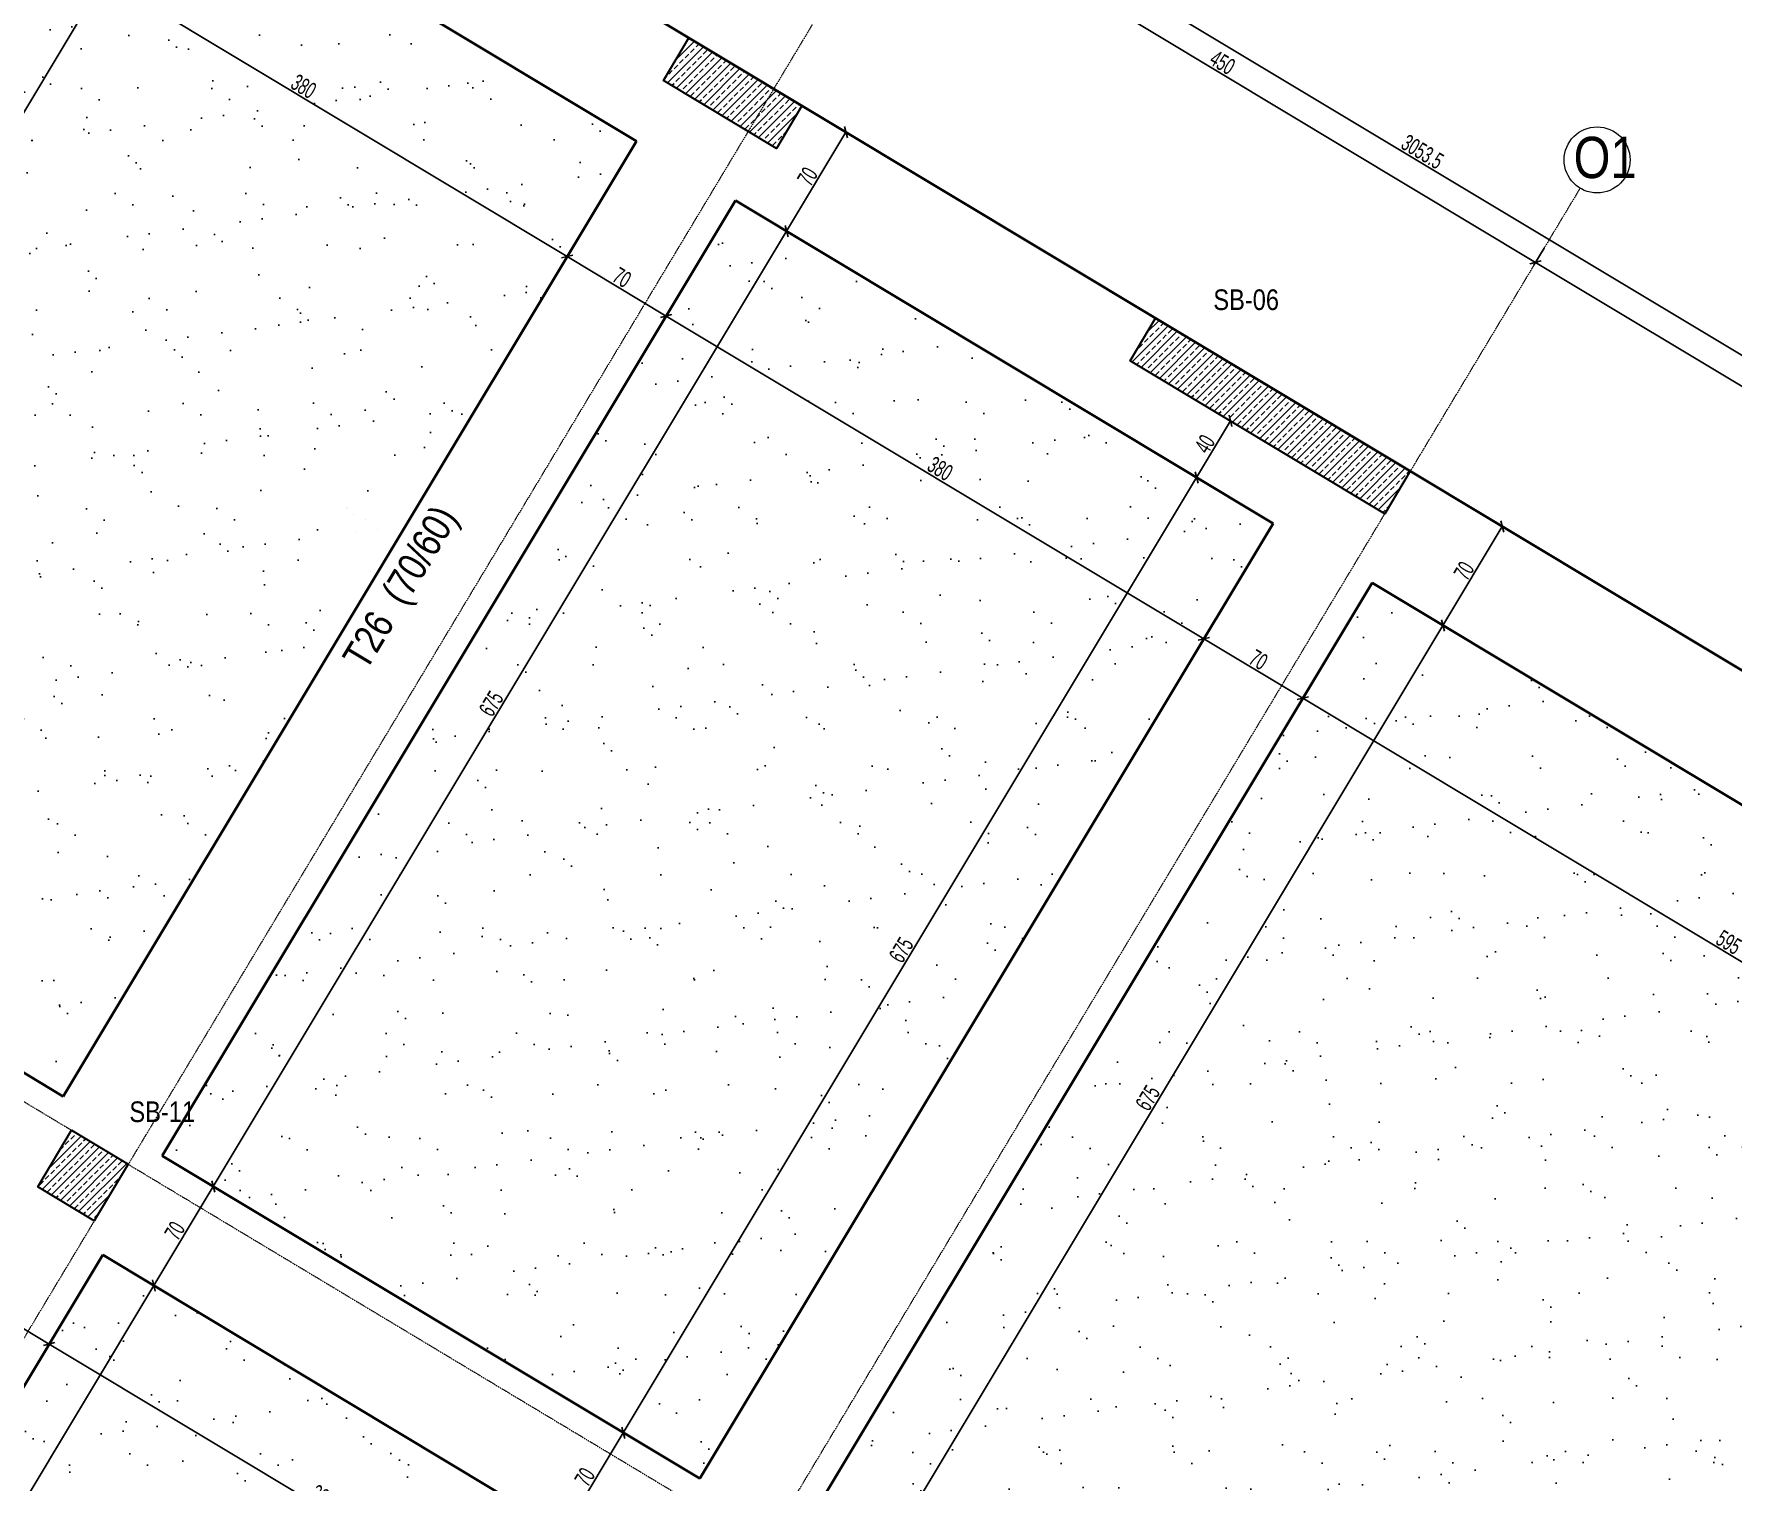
# Model space of a CAD drawing. Header units: millimetres. Extents: x -267 to 94375, y 6431 to 10838.
# Drawn here: x 5844 to 6873, y 8444 to 9321 of the extents above; entities that cross this region are included whole.
import ezdxf

# ---------------------------------------------------------------- set-up
doc = ezdxf.new("R2010")
doc.units = ezdxf.units.MM
doc.header["$LTSCALE"] = 0.0001
doc.linetypes.add('DASHED', pattern=[19.05, 12.7, -6.35])
for name, color, linetype, lineweight in [('AKS BALONU (BEYKENT)', 7, 'Continuous', 20), ('AKS CIZGISI (BEYKENT)', 252, 'DASHED', 20), ('AKS NO (BEYKENT)', 3, 'Continuous', 20), ('AKS OLCU (BEYKENT)', 200, 'Continuous', 20), ('KOLON (BEYKENT)', 3, 'Continuous', 30), ('KOLON ISMI (BEYKENT)', 91, 'Continuous', 20), ('OLCU (BEYKENT)', 14, 'Continuous', 20), ('TARAMA (BEYKENT)', 252, 'Continuous', 25), ('TEMEL (BEYKENT)', 2, 'Continuous', 35), ('TEMEL ISMI (BEYKENT)', 40, 'Continuous', 20)]:
    doc.layers.add(name, color=color, linetype=linetype, lineweight=lineweight)
doc.styles.add('DSMOLC-50', font='bahnschrift light condensed', dxfattribs={"width": 0.75, "height": 10})
doc.styles.add('YAZI (BEYKENT)', font='')
doc.styles.get('YAZI (BEYKENT)').set_extended_font_data('Bahnschrift Light Condensed')
doc.dimstyles.new('DSMOLC-50', dxfattribs={"dimtxt": 10, "dimasz": 5, "dimexe": 2, "dimexo": 2, "dimgap": 1, "dimtad": 1, "dimdec": 1, "dimrnd": 0.5, "dimzin": 12, "dimdsep": 46, "dimtxsty": 'DSMOLC-50', "dimblk": 'OBLIQUE', "dimblk1": 'OBLIQUE', "dimblk2": 'OBLIQUE', "dimcen": 0, "dimclrt": 7, "dimadec": 0, "dimazin": 0, "dimtfac": 1, "dimtdec": 4, "dimtix": 1, "dimtmove": 2, "dimatfit": 3, "dimfxl": 1, "dimtzin": 0, "dimarcsym": 0})
pattern_1 = [(45, (404.937, 6438.231), (-4.4194174, 4.4194174), []), (45, (409.3565, 6438.231), (-4.4194174, 4.4194174), [3.125, -1.5625])]
pattern_2 = [(37.5, (-1463.6, 5137.655), (-1.60003, 48.94132), [0, -38.608, 0, -43.18, 0, -41.275]), (7.5, (-1463.6, 5137.655), (44.95233, 71.6825), [0, -20.828, 0, -34.798, 0, -13.335]), (327.5, (-1494.84, 5137.655), (79.09924, 0.14372), [0, -12.7, 0, -45.72, 0, -59.69]), (317.5, (-1494.84, 5137.655), (76.35565, 22.29293), [0, -6.35, 0, -29.972, 0, -34.29])]

# ---------------------------------------------------------------- blocks, each defined once
blk = doc.blocks.new('_Oblique')
at = {"color": 0, "linetype": 'ByBlock', "lineweight": -2}
blk.add_line((-0.5, -0.5), (0.5, 0.5), dxfattribs=at)
blk = doc.blocks.new('*D49')
at = {"layer": 'AKS OLCU (BEYKENT)', "color": 0, "lineweight": -2, "transparency": 16777216}
for p, q in [((6373.4, 9422.7), (6367.2, 9412.4)), ((6368.3, 9414.2), (6754.1, 9182.5)), ((6759.2, 9191.1), (6753, 9180.8))]:
    blk.add_line(p, q, dxfattribs=at)
at = {"layer": 'DEFPOINTS', "color": 0, "lineweight": -3, "transparency": 16777216}
for p in [(6374.4, 9424.4), (6760.2, 9192.8), (6754.1, 9182.5)]:
    blk.add_point(p, dxfattribs=at)
at = {"layer": 'AKS OLCU (BEYKENT)', "color": 0, "lineweight": -2, "transparency": 16777216, "xscale": 5, "yscale": 5, "zscale": 5}
for p, rotation in [((6368.3, 9414.2), 149.0195588067909), ((6754.1, 9182.5), 329.0195588067908)]:
    blk.add_blockref('_Oblique', p, dxfattribs=dict(at, rotation=rotation))
at = {"layer": 'AKS OLCU (BEYKENT)', "color": 7, "transparency": 16777216, "insert": (6564.3, 9303.6), "char_height": 10, "attachment_point": 5, "rotation": 329.0196, "style": 'DSMOLC-50'}
blk.add_mtext('450', dxfattribs=at)
blk = doc.blocks.new('*D50')
at = {"layer": 'AKS OLCU (BEYKENT)', "color": 0, "lineweight": -2, "transparency": 16777216}
for p, q in [((6759.2, 9191.1), (6753, 9180.8)), ((6754.1, 9182.5), (7324.2, 8840.2)), ((7329.4, 8848.8), (7323.2, 8838.5))]:
    blk.add_line(p, q, dxfattribs=at)
at = {"layer": 'DEFPOINTS', "color": 0, "lineweight": -3, "transparency": 16777216}
for p in [(6760.2, 9192.8), (7330.4, 8850.5), (7324.2, 8840.2)]:
    blk.add_point(p, dxfattribs=at)
at = {"layer": 'AKS OLCU (BEYKENT)', "color": 0, "lineweight": -2, "transparency": 16777216, "xscale": 5, "yscale": 5, "zscale": 5}
for p, rotation in [((6754.1, 9182.5), 149.0195588067909), ((7324.2, 8840.2), 329.0195588067908)]:
    blk.add_blockref('_Oblique', p, dxfattribs=dict(at, rotation=rotation))
at = {"layer": 'AKS OLCU (BEYKENT)', "color": 7, "transparency": 16777216, "insert": (7042.3, 9016.6), "char_height": 10, "attachment_point": 5, "rotation": 329.0196, "style": 'DSMOLC-50'}
blk.add_mtext('665', dxfattribs=at)
blk = doc.blocks.new('*D52')
at = {"layer": 'AKS OLCU (BEYKENT)', "color": 0, "lineweight": -2, "transparency": 16777216}
for p, q in [((5372.4, 10028.4), (5374.4, 10031.8)), ((5373.4, 10030.1), (7991.3, 8458.3)), ((7990.3, 8456.6), (7992.4, 8460))]:
    blk.add_line(p, q, dxfattribs=at)
at = {"layer": 'DEFPOINTS', "color": 0, "lineweight": -3, "transparency": 16777216}
for p in [(5371.4, 10026.7), (7989.3, 8454.9), (7991.3, 8458.3)]:
    blk.add_point(p, dxfattribs=at)
at = {"layer": 'AKS OLCU (BEYKENT)', "color": 0, "lineweight": -2, "transparency": 16777216, "xscale": 5, "yscale": 5, "zscale": 5}
for p, rotation in [((5373.4, 10030.1), 149.0195588067909), ((7991.3, 8458.3), 329.0195588067908)]:
    blk.add_blockref('_Oblique', p, dxfattribs=dict(at, rotation=rotation))
at = {"layer": 'AKS OLCU (BEYKENT)', "color": 7, "transparency": 16777216, "insert": (6685.5, 9249.5), "char_height": 10, "attachment_point": 5, "rotation": 329.0196, "style": 'DSMOLC-50'}
blk.add_mtext('3053.5', dxfattribs=at)
blk = doc.blocks.new('*D191')
at = {"layer": 'DEFPOINTS', "color": 0, "lineweight": -3, "transparency": 16777216}
for p in [(5918.2, 9430.7), (5928.5, 9424.5), (5570.7, 8851.9)]:
    blk.add_point(p, dxfattribs=at)
at = {"layer": 'OLCU (BEYKENT)', "color": 0, "lineweight": -2, "transparency": 16777216}
for p, q in [((5919.9, 9429.6), (5930.2, 9423.5)), ((5581, 8845.7), (5928.5, 9424.5)), ((5572.4, 8850.8), (5582.7, 8844.7))]:
    blk.add_line(p, q, dxfattribs=at)
at = {"layer": 'OLCU (BEYKENT)', "color": 0, "lineweight": -2, "transparency": 16777216, "xscale": 5, "yscale": 5, "zscale": 5}
for p, rotation in [((5928.5, 9424.5), 59.01958326811113), ((5581, 8845.7), 239.0195832681111)]:
    blk.add_blockref('_Oblique', p, dxfattribs=dict(at, rotation=rotation))
at = {"layer": 'OLCU (BEYKENT)', "color": 7, "transparency": 16777216, "insert": (5749.6, 9138.2), "char_height": 10, "attachment_point": 5, "rotation": 59.0196, "style": 'DSMOLC-50'}
blk.add_mtext('675', dxfattribs=at)
blk = doc.blocks.new('*D199')
at = {"layer": 'DEFPOINTS', "color": 0, "lineweight": -3, "transparency": 16777216}
for p in [(5906.3, 8568.8), (5916.6, 8562.6), (5351.7, 7691.8)]:
    blk.add_point(p, dxfattribs=at)
at = {"layer": 'OLCU (BEYKENT)', "color": 0, "lineweight": -2, "transparency": 16777216}
for p, q in [((5908, 8567.7), (5918.3, 8561.5)), ((5382.6, 7673.2), (5916.6, 8562.6)), ((5353.4, 7690.7), (5384.3, 7672.2))]:
    blk.add_line(p, q, dxfattribs=at)
at = {"layer": 'OLCU (BEYKENT)', "color": 0, "lineweight": -2, "transparency": 16777216, "xscale": 5, "yscale": 5, "zscale": 5}
for p, rotation in [((5916.6, 8562.6), 59.01958326811113), ((5382.6, 7673.2), 239.0195832681111)]:
    blk.add_blockref('_Oblique', p, dxfattribs=dict(at, rotation=rotation))
at = {"layer": 'OLCU (BEYKENT)', "color": 7, "transparency": 16777216, "insert": (5644.3, 8121), "char_height": 10, "attachment_point": 5, "rotation": 59.0196, "style": 'DSMOLC-50'}
blk.add_mtext('1037.5', dxfattribs=at)
blk = doc.blocks.new('*D200')
at = {"layer": 'DEFPOINTS', "color": 0, "lineweight": -3, "transparency": 16777216}
for p in [(5942.3, 8628.8), (5952.6, 8622.6), (5906.3, 8568.8)]:
    blk.add_point(p, dxfattribs=at)
at = {"layer": 'OLCU (BEYKENT)', "color": 0, "lineweight": -2, "transparency": 16777216}
for p, q in [((5944, 8627.7), (5954.3, 8621.6)), ((5916.6, 8562.6), (5952.6, 8622.6)), ((5908, 8567.7), (5918.3, 8561.5))]:
    blk.add_line(p, q, dxfattribs=at)
at = {"layer": 'OLCU (BEYKENT)', "color": 0, "lineweight": -2, "transparency": 16777216, "xscale": 5, "yscale": 5, "zscale": 5}
for p, rotation in [((5952.6, 8622.6), 59.01958326811113), ((5916.6, 8562.6), 239.0195832681111)]:
    blk.add_blockref('_Oblique', p, dxfattribs=dict(at, rotation=rotation))
at = {"layer": 'OLCU (BEYKENT)', "color": 7, "transparency": 16777216, "insert": (5929.3, 8595.7), "char_height": 10, "attachment_point": 5, "rotation": 59.0196, "style": 'DSMOLC-50'}
blk.add_mtext('70', dxfattribs=at)
blk = doc.blocks.new('*D201')
at = {"layer": 'DEFPOINTS', "color": 0, "lineweight": -3, "transparency": 16777216}
for p in [(6289.8, 9207.6), (6300.1, 9201.4), (5942.3, 8628.8)]:
    blk.add_point(p, dxfattribs=at)
at = {"layer": 'OLCU (BEYKENT)', "color": 0, "lineweight": -2, "transparency": 16777216}
for p, q in [((5952.6, 8622.6), (6300.1, 9201.4)), ((6291.5, 9206.5), (6301.8, 9200.4)), ((5944, 8627.7), (5954.3, 8621.6))]:
    blk.add_line(p, q, dxfattribs=at)
at = {"layer": 'OLCU (BEYKENT)', "color": 0, "lineweight": -2, "transparency": 16777216, "xscale": 5, "yscale": 5, "zscale": 5}
for p, rotation in [((6300.1, 9201.4), 59.01958326811113), ((5952.6, 8622.6), 239.0195832681111)]:
    blk.add_blockref('_Oblique', p, dxfattribs=dict(at, rotation=rotation))
at = {"layer": 'OLCU (BEYKENT)', "color": 7, "transparency": 16777216, "insert": (6121.1, 8915.1), "char_height": 10, "attachment_point": 5, "rotation": 59.0196, "style": 'DSMOLC-50'}
blk.add_mtext('675', dxfattribs=at)
blk = doc.blocks.new('*D202')
at = {"layer": 'DEFPOINTS', "color": 0, "lineweight": -3, "transparency": 16777216}
for p in [(6325.8, 9267.5), (6336.1, 9261.3), (6289.8, 9207.6)]:
    blk.add_point(p, dxfattribs=at)
at = {"layer": 'OLCU (BEYKENT)', "color": 0, "lineweight": -2, "transparency": 16777216}
for p, q in [((6327.5, 9266.5), (6337.8, 9260.3)), ((6300.1, 9201.4), (6336.1, 9261.3)), ((6291.5, 9206.5), (6301.8, 9200.4))]:
    blk.add_line(p, q, dxfattribs=at)
at = {"layer": 'OLCU (BEYKENT)', "color": 0, "lineweight": -2, "transparency": 16777216, "xscale": 5, "yscale": 5, "zscale": 5}
for p, rotation in [((6336.1, 9261.3), 59.01958326811113), ((6300.1, 9201.4), 239.0195832681111)]:
    blk.add_blockref('_Oblique', p, dxfattribs=dict(at, rotation=rotation))
at = {"layer": 'OLCU (BEYKENT)', "color": 7, "transparency": 16777216, "insert": (6312.8, 9234.5), "char_height": 10, "attachment_point": 5, "rotation": 59.0196, "style": 'DSMOLC-50'}
blk.add_mtext('70', dxfattribs=at)
blk = doc.blocks.new('*D204')
at = {"layer": 'DEFPOINTS', "color": 0, "lineweight": -3, "transparency": 16777216}
for p in [(6190.8, 8479.6), (6201.1, 8473.4), (6154.7, 8419.6)]:
    blk.add_point(p, dxfattribs=at)
at = {"layer": 'OLCU (BEYKENT)', "color": 0, "lineweight": -2, "transparency": 16777216}
for p, q in [((6165, 8413.4), (6201.1, 8473.4)), ((6192.5, 8478.5), (6202.8, 8472.4)), ((6156.5, 8418.5), (6166.8, 8412.4))]:
    blk.add_line(p, q, dxfattribs=at)
at = {"layer": 'OLCU (BEYKENT)', "color": 0, "lineweight": -2, "transparency": 16777216, "xscale": 5, "yscale": 5, "zscale": 5}
for p, rotation in [((6201.1, 8473.4), 59.0200544501155), ((6165, 8413.4), 239.0200544501155)]:
    blk.add_blockref('_Oblique', p, dxfattribs=dict(at, rotation=rotation))
at = {"layer": 'OLCU (BEYKENT)', "color": 7, "transparency": 16777216, "insert": (6177.8, 8446.5), "char_height": 10, "attachment_point": 5, "rotation": 59.0201, "style": 'DSMOLC-50'}
blk.add_mtext('70', dxfattribs=at)
blk = doc.blocks.new('*D205')
at = {"layer": 'DEFPOINTS', "color": 0, "lineweight": -3, "transparency": 16777216}
for p in [(6538.3, 9058.4), (6548.6, 9052.2), (6190.8, 8479.6)]:
    blk.add_point(p, dxfattribs=at)
at = {"layer": 'OLCU (BEYKENT)', "color": 0, "lineweight": -2, "transparency": 16777216}
for p, q in [((6540, 9057.3), (6550.3, 9051.2)), ((6201.1, 8473.4), (6548.6, 9052.2)), ((6192.5, 8478.5), (6202.8, 8472.4))]:
    blk.add_line(p, q, dxfattribs=at)
at = {"layer": 'OLCU (BEYKENT)', "color": 0, "lineweight": -2, "transparency": 16777216, "xscale": 5, "yscale": 5, "zscale": 5}
for p, rotation in [((6548.6, 9052.2), 59.0200544501155), ((6201.1, 8473.4), 239.0200544501155)]:
    blk.add_blockref('_Oblique', p, dxfattribs=dict(at, rotation=rotation))
at = {"layer": 'OLCU (BEYKENT)', "color": 7, "transparency": 16777216, "insert": (6369.6, 8765.9), "char_height": 10, "attachment_point": 5, "rotation": 59.0201, "style": 'DSMOLC-50'}
blk.add_mtext('675', dxfattribs=at)
blk = doc.blocks.new('*D206')
at = {"layer": 'DEFPOINTS', "color": 0, "lineweight": -3, "transparency": 16777216}
for p in [(6558.8, 9092.6), (6569.1, 9086.4), (6538.3, 9058.4)]:
    blk.add_point(p, dxfattribs=at)
at = {"layer": 'OLCU (BEYKENT)', "color": 0, "lineweight": -2, "transparency": 16777216}
for p, q in [((6560.5, 9091.5), (6570.8, 9085.4)), ((6548.6, 9052.2), (6569.1, 9086.4)), ((6540, 9057.3), (6550.3, 9051.2))]:
    blk.add_line(p, q, dxfattribs=at)
at = {"layer": 'OLCU (BEYKENT)', "color": 0, "lineweight": -2, "transparency": 16777216, "xscale": 5, "yscale": 5, "zscale": 5}
for p, rotation in [((6569.1, 9086.4), 59.0200544501155), ((6548.6, 9052.2), 239.0200544501155)]:
    blk.add_blockref('_Oblique', p, dxfattribs=dict(at, rotation=rotation))
at = {"layer": 'OLCU (BEYKENT)', "color": 7, "transparency": 16777216, "insert": (6553.6, 9072.4), "char_height": 10, "attachment_point": 5, "rotation": 59.0201, "style": 'DSMOLC-50'}
blk.add_mtext('40', dxfattribs=at)
blk = doc.blocks.new('*D209')
at = {"layer": 'DEFPOINTS', "color": 0, "lineweight": -3, "transparency": 16777216}
for p in [(6687.6, 8968.7), (6697.9, 8962.5), (6340.1, 8389.9)]:
    blk.add_point(p, dxfattribs=at)
at = {"layer": 'OLCU (BEYKENT)', "color": 0, "lineweight": -2, "transparency": 16777216}
for p, q in [((6689.4, 8967.7), (6699.7, 8961.5)), ((6350.4, 8383.7), (6697.9, 8962.5)), ((6341.9, 8388.9), (6352.1, 8382.7))]:
    blk.add_line(p, q, dxfattribs=at)
at = {"layer": 'OLCU (BEYKENT)', "color": 0, "lineweight": -2, "transparency": 16777216, "xscale": 5, "yscale": 5, "zscale": 5}
for p, rotation in [((6697.9, 8962.5), 59.01958326811113), ((6350.4, 8383.7), 239.0195832681111)]:
    blk.add_blockref('_Oblique', p, dxfattribs=dict(at, rotation=rotation))
at = {"layer": 'OLCU (BEYKENT)', "color": 7, "transparency": 16777216, "insert": (6519, 8676.2), "char_height": 10, "attachment_point": 5, "rotation": 59.0196, "style": 'DSMOLC-50'}
blk.add_mtext('675', dxfattribs=at)
blk = doc.blocks.new('*D210')
at = {"layer": 'DEFPOINTS', "color": 0, "lineweight": -3, "transparency": 16777216}
for p in [(6723.6, 9028.6), (6733.9, 9022.4), (6687.6, 8968.7)]:
    blk.add_point(p, dxfattribs=at)
at = {"layer": 'OLCU (BEYKENT)', "color": 0, "lineweight": -2, "transparency": 16777216}
for p, q in [((6725.3, 9027.6), (6735.6, 9021.4)), ((6697.9, 8962.5), (6733.9, 9022.4)), ((6689.4, 8967.7), (6699.7, 8961.5))]:
    blk.add_line(p, q, dxfattribs=at)
at = {"layer": 'OLCU (BEYKENT)', "color": 0, "lineweight": -2, "transparency": 16777216, "xscale": 5, "yscale": 5, "zscale": 5}
for p, rotation in [((6733.9, 9022.4), 59.01958326811113), ((6697.9, 8962.5), 239.0195832681111)]:
    blk.add_blockref('_Oblique', p, dxfattribs=dict(at, rotation=rotation))
at = {"layer": 'OLCU (BEYKENT)', "color": 7, "transparency": 16777216, "insert": (6710.7, 8995.6), "char_height": 10, "attachment_point": 5, "rotation": 59.0196, "style": 'DSMOLC-50'}
blk.add_mtext('70', dxfattribs=at)
blk = doc.blocks.new('*D212')
at = {"layer": 'DEFPOINTS', "color": 0, "lineweight": -3, "transparency": 16777216}
for p in [(7104.7, 8718.3), (7115, 8712.1), (6757.2, 8139.5)]:
    blk.add_point(p, dxfattribs=at)
at = {"layer": 'OLCU (BEYKENT)', "color": 0, "lineweight": -2, "transparency": 16777216}
for p, q in [((6767.5, 8133.3), (7115, 8712.1)), ((7106.4, 8717.2), (7116.7, 8711.1)), ((6758.9, 8138.5), (6769.2, 8132.3))]:
    blk.add_line(p, q, dxfattribs=at)
at = {"layer": 'OLCU (BEYKENT)', "color": 0, "lineweight": -2, "transparency": 16777216, "xscale": 5, "yscale": 5, "zscale": 5}
for p, rotation in [((7115, 8712.1), 59.01958326811113), ((6767.5, 8133.3), 239.0195832681111)]:
    blk.add_blockref('_Oblique', p, dxfattribs=dict(at, rotation=rotation))
at = {"layer": 'OLCU (BEYKENT)', "color": 7, "transparency": 16777216, "insert": (6936.1, 8425.8), "char_height": 10, "attachment_point": 5, "rotation": 59.0196, "style": 'DSMOLC-50'}
blk.add_mtext('675', dxfattribs=at)
blk = doc.blocks.new('*D267')
at = {"layer": 'DEFPOINTS', "color": 0, "lineweight": -3, "transparency": 16777216}
for p in [(5799.3, 8573.4), (5859.3, 8537.4), (5853.2, 8527.1)]:
    blk.add_point(p, dxfattribs=at)
at = {"layer": 'OLCU (BEYKENT)', "color": 0, "lineweight": -2, "transparency": 16777216}
for p, q in [((5798.3, 8571.7), (5792.1, 8561.4)), ((5793.1, 8563.1), (5853.2, 8527.1)), ((5858.3, 8535.6), (5852.1, 8525.3))]:
    blk.add_line(p, q, dxfattribs=at)
at = {"layer": 'OLCU (BEYKENT)', "color": 0, "lineweight": -2, "transparency": 16777216, "xscale": 5, "yscale": 5, "zscale": 5}
for p, rotation in [((5793.1, 8563.1), 149.0188192588632), ((5853.2, 8527.1), 329.0188192588632)]:
    blk.add_blockref('_Oblique', p, dxfattribs=dict(at, rotation=rotation))
at = {"layer": 'OLCU (BEYKENT)', "color": 7, "transparency": 16777216, "insert": (5826.3, 8550.3), "char_height": 10, "attachment_point": 5, "rotation": 329.0188, "style": 'DSMOLC-50'}
blk.add_mtext('70', dxfattribs=at)
blk = doc.blocks.new('*D268')
at = {"layer": 'DEFPOINTS', "color": 0, "lineweight": -3, "transparency": 16777216}
for p in [(5859.3, 8537.4), (6185.1, 8341.7), (6178.9, 8331.5)]:
    blk.add_point(p, dxfattribs=at)
at = {"layer": 'OLCU (BEYKENT)', "color": 0, "lineweight": -2, "transparency": 16777216}
for p, q in [((5858.3, 8535.6), (5852.1, 8525.3)), ((5853.2, 8527.1), (6178.9, 8331.5)), ((6184.1, 8340), (6177.9, 8329.7))]:
    blk.add_line(p, q, dxfattribs=at)
at = {"layer": 'OLCU (BEYKENT)', "color": 0, "lineweight": -2, "transparency": 16777216, "xscale": 5, "yscale": 5, "zscale": 5}
for p, rotation in [((5853.2, 8527.1), 149.0188192588632), ((6178.9, 8331.5), 329.0188192588632)]:
    blk.add_blockref('_Oblique', p, dxfattribs=dict(at, rotation=rotation))
at = {"layer": 'OLCU (BEYKENT)', "color": 7, "transparency": 16777216, "insert": (6019.2, 8434.5), "char_height": 10, "attachment_point": 5, "rotation": 329.0188, "style": 'DSMOLC-50'}
blk.add_mtext('380', dxfattribs=at)
blk = doc.blocks.new('*D279')
at = {"layer": 'DEFPOINTS', "color": 0, "lineweight": -3, "transparency": 16777216}
for p in [(5847.6, 9392), (6173.4, 9196.4), (6167.2, 9186.1)]:
    blk.add_point(p, dxfattribs=at)
at = {"layer": 'OLCU (BEYKENT)', "color": 0, "lineweight": -2, "transparency": 16777216}
for p, q in [((5846.5, 9390.3), (5840.4, 9380)), ((5841.4, 9381.7), (6167.2, 9186.1)), ((6172.3, 9194.7), (6166.1, 9184.4))]:
    blk.add_line(p, q, dxfattribs=at)
at = {"layer": 'OLCU (BEYKENT)', "color": 0, "lineweight": -2, "transparency": 16777216, "xscale": 5, "yscale": 5, "zscale": 5}
for p, rotation in [((5841.4, 9381.7), 149.0196979856261), ((6167.2, 9186.1), 329.0196979856261)]:
    blk.add_blockref('_Oblique', p, dxfattribs=dict(at, rotation=rotation))
at = {"layer": 'OLCU (BEYKENT)', "color": 7, "transparency": 16777216, "insert": (6007.4, 9289.1), "char_height": 10, "attachment_point": 5, "rotation": 329.0197, "style": 'DSMOLC-50'}
blk.add_mtext('380', dxfattribs=at)
blk = doc.blocks.new('*D280')
at = {"layer": 'DEFPOINTS', "color": 0, "lineweight": -3, "transparency": 16777216}
for p in [(6173.4, 9196.4), (6233.4, 9160.3), (6227.2, 9150)]:
    blk.add_point(p, dxfattribs=at)
at = {"layer": 'OLCU (BEYKENT)', "color": 0, "lineweight": -2, "transparency": 16777216}
for p, q in [((6172.3, 9194.7), (6166.1, 9184.4)), ((6167.2, 9186.1), (6227.2, 9150)), ((6232.3, 9158.6), (6226.2, 9148.3))]:
    blk.add_line(p, q, dxfattribs=at)
at = {"layer": 'OLCU (BEYKENT)', "color": 0, "lineweight": -2, "transparency": 16777216, "xscale": 5, "yscale": 5, "zscale": 5}
for p, rotation in [((6167.2, 9186.1), 149.0196979856261), ((6227.2, 9150), 329.0196979856261)]:
    blk.add_blockref('_Oblique', p, dxfattribs=dict(at, rotation=rotation))
at = {"layer": 'OLCU (BEYKENT)', "color": 7, "transparency": 16777216, "insert": (6200.3, 9173.3), "char_height": 10, "attachment_point": 5, "rotation": 329.0197, "style": 'DSMOLC-50'}
blk.add_mtext('70', dxfattribs=at)
blk = doc.blocks.new('*D281')
at = {"layer": 'DEFPOINTS', "color": 0, "lineweight": -3, "transparency": 16777216}
for p in [(6233.4, 9160.3), (6559.2, 8964.7), (6553, 8954.4)]:
    blk.add_point(p, dxfattribs=at)
at = {"layer": 'OLCU (BEYKENT)', "color": 0, "lineweight": -2, "transparency": 16777216}
for p, q in [((6232.3, 9158.6), (6226.2, 9148.3)), ((6227.2, 9150), (6553, 8954.4)), ((6558.1, 8963), (6552, 8952.7))]:
    blk.add_line(p, q, dxfattribs=at)
at = {"layer": 'OLCU (BEYKENT)', "color": 0, "lineweight": -2, "transparency": 16777216, "xscale": 5, "yscale": 5, "zscale": 5}
for p, rotation in [((6227.2, 9150), 149.0196979856261), ((6553, 8954.4), 329.0196979856261)]:
    blk.add_blockref('_Oblique', p, dxfattribs=dict(at, rotation=rotation))
at = {"layer": 'OLCU (BEYKENT)', "color": 7, "transparency": 16777216, "insert": (6393.2, 9057.5), "char_height": 10, "attachment_point": 5, "rotation": 329.0197, "style": 'DSMOLC-50'}
blk.add_mtext('380', dxfattribs=at)
blk = doc.blocks.new('*D282')
at = {"layer": 'DEFPOINTS', "color": 0, "lineweight": -3, "transparency": 16777216}
for p in [(6559.2, 8964.7), (6619.2, 8928.7), (6613, 8918.4)]:
    blk.add_point(p, dxfattribs=at)
at = {"layer": 'OLCU (BEYKENT)', "color": 0, "lineweight": -2, "transparency": 16777216}
for p, q in [((6558.1, 8963), (6552, 8952.7)), ((6553, 8954.4), (6613, 8918.4)), ((6618.1, 8927), (6612, 8916.7))]:
    blk.add_line(p, q, dxfattribs=at)
at = {"layer": 'OLCU (BEYKENT)', "color": 0, "lineweight": -2, "transparency": 16777216, "xscale": 5, "yscale": 5, "zscale": 5}
for p, rotation in [((6553, 8954.4), 149.0196979856261), ((6613, 8918.4), 329.0196979856261)]:
    blk.add_blockref('_Oblique', p, dxfattribs=dict(at, rotation=rotation))
at = {"layer": 'OLCU (BEYKENT)', "color": 7, "transparency": 16777216, "insert": (6586.1, 8941.7), "char_height": 10, "attachment_point": 5, "rotation": 329.0197, "style": 'DSMOLC-50'}
blk.add_mtext('70', dxfattribs=at)
blk = doc.blocks.new('*D283')
at = {"layer": 'DEFPOINTS', "color": 0, "lineweight": -3, "transparency": 16777216}
for p in [(6619.2, 8928.7), (7129.3, 8622.4), (7123.1, 8612.1)]:
    blk.add_point(p, dxfattribs=at)
at = {"layer": 'OLCU (BEYKENT)', "color": 0, "lineweight": -2, "transparency": 16777216}
for p, q in [((6618.1, 8927), (6612, 8916.7)), ((6613, 8918.4), (7123.1, 8612.1)), ((7128.3, 8620.7), (7122.1, 8610.4))]:
    blk.add_line(p, q, dxfattribs=at)
at = {"layer": 'OLCU (BEYKENT)', "color": 0, "lineweight": -2, "transparency": 16777216, "xscale": 5, "yscale": 5, "zscale": 5}
for p, rotation in [((6613, 8918.4), 149.0196979856261), ((7123.1, 8612.1), 329.0196979856261)]:
    blk.add_blockref('_Oblique', p, dxfattribs=dict(at, rotation=rotation))
at = {"layer": 'OLCU (BEYKENT)', "color": 7, "transparency": 16777216, "insert": (6871.2, 8770.5), "char_height": 10, "attachment_point": 5, "rotation": 329.0197, "style": 'DSMOLC-50'}
blk.add_mtext('595', dxfattribs=at)

msp = doc.modelspace()

# ---------------------------------------------------------------- hatches: boundary and pattern name
at = {"layer": 'TARAMA (BEYKENT)', "lineweight": -3}
h = msp.add_hatch(dxfattribs=at)
h.set_pattern_fill('AR-SAND', color=256, style=0)
h.set_pattern_definition(pattern_2)
h.paths.add_polyline_path([(6209.15, 9255.98), (5883.36, 9451.58), (5535.85, 8872.79), (5861.64, 8677.19)])
at = {"layer": 'TARAMA (BEYKENT)'}
h = msp.add_hatch(dxfattribs=at)
h.set_pattern_fill('ANSI33', color=256, style=0, pattern_type=0)
h.set_pattern_definition(pattern_1)
h.paths.add_polyline_path([(6240.84, 9318.48), (6309.43, 9277.3), (6293.99, 9251.58), (6225.4, 9292.76)], flags=0)
at = {"layer": 'TARAMA (BEYKENT)', "lineweight": -3}
h = msp.add_hatch(dxfattribs=at)
h.set_pattern_fill('AR-SAND', color=256, style=0)
h.set_pattern_definition(pattern_2)
h.paths.add_polyline_path([(6594.95, 9024.35), (6269.16, 9219.95), (5921.66, 8641.16), (6247.45, 8445.55)])
at = {"layer": 'TARAMA (BEYKENT)'}
h = msp.add_hatch(dxfattribs=at)
h.set_pattern_fill('ANSI33', color=256, style=0, pattern_type=0)
h.set_pattern_definition(pattern_1)
h.paths.add_polyline_path([(6523.76, 9148.62), (6678.09, 9055.96), (6662.64, 9030.24), (6508.32, 9122.89)], flags=0)
at = {"layer": 'TARAMA (BEYKENT)', "lineweight": -3}
h = msp.add_hatch(dxfattribs=at)
h.set_pattern_fill('AR-SAND', color=256, style=0)
h.set_pattern_definition(pattern_2)
h.paths.add_polyline_path([(7165.08, 8682.04), (6654.96, 8988.31), (6307.46, 8409.52), (6817.58, 8103.25)])
at = {"layer": 'TARAMA (BEYKENT)'}
h = msp.add_hatch(dxfattribs=at)
h.set_pattern_fill('ANSI33', color=256, style=0, pattern_type=0)
h.set_pattern_definition(pattern_1)
h.paths.add_polyline_path([(5866.78, 8656.61), (5901.08, 8636.02), (5880.49, 8601.72), (5846.19, 8622.31)], flags=0)
at = {"layer": 'TARAMA (BEYKENT)', "lineweight": -3}
h = msp.add_hatch(dxfattribs=at)
h.set_pattern_fill('AR-SAND', color=256, style=0)
h.set_pattern_definition(pattern_2)
h.paths.add_polyline_path([(6211.41, 8385.54), (5885.62, 8581.14), (5351.65, 7691.77), (5794.88, 7691.77)])

# ---------------------------------------------------------------- linework, layer by layer
at = {"layer": 'AKS BALONU (BEYKENT)'}
msp.add_circle((6791.33, 9244.58), 20, dxfattribs=at)
at = {"layer": 'AKS CIZGISI (BEYKENT)'}
for p, q in [((5117.71, 9992.77), (7906.66, 8318.33)), ((6395.23, 9459.07), (5247.42, 7547.3)), ((4726.51, 9341.19), (7011.11, 7969.59)), ((6781.03, 9227.43), (5742.32, 7497.39))]:
    msp.add_line(p, q, dxfattribs=at)
at = {"layer": 'KOLON (BEYKENT)'}
for points in [[(6240.84, 9318.48), (6309.43, 9277.3), (6293.99, 9251.58), (6225.4, 9292.76)], [(6523.76, 9148.62), (6678.09, 9055.96), (6662.64, 9030.24), (6508.32, 9122.89)], [(5866.78, 8656.61), (5901.08, 8636.02), (5880.49, 8601.72), (5846.19, 8622.31)]]:
    msp.add_lwpolyline(points, close=True, dxfattribs=at)
at = {"layer": 'TEMEL (BEYKENT)'}
for p, q in [((5883.36, 9451.58), (6209.15, 9255.98)), ((6209.15, 9255.98), (5861.64, 8677.19)), ((6269.16, 9219.95), (5921.66, 8641.16)), ((6269.16, 9219.95), (6594.95, 9024.35)), ((6594.95, 9024.35), (6247.45, 8445.55)), ((6654.96, 8988.31), (6307.46, 8409.52)), ((6654.96, 8988.31), (7165.08, 8682.04)), ((5535.85, 8872.79), (5861.64, 8677.19)), ((5921.66, 8641.16), (6247.45, 8445.55)), ((5885.62, 8581.14), (5351.65, 7691.77)), ((5885.62, 8581.14), (6211.41, 8385.54))]:
    msp.add_line(p, q, dxfattribs=at)
at = {"layer": 'TEMEL (BEYKENT)', "flags": 128}
msp.add_lwpolyline([(2418.92, 9052.91), (4159.33, 8008), (5289.22, 9889.83), (7906.66, 8318.33), (7906.66, 6941.77), (1516.67, 6941.77), (1516.67, 7550.16)], close=True, dxfattribs=at)

# ---------------------------------------------------------------- texts
at = {"layer": 'AKS NO (BEYKENT)', "style": 'YAZI (BEYKENT)'}
msp.add_text('O1', height=25, dxfattribs=at).set_placement((6777.11, 9233.58))
at = {"layer": 'KOLON ISMI (BEYKENT)', "style": 'YAZI (BEYKENT)'}
for s, p in [('SB-06', (6558.76, 9153.62)), ('SB-11', (5901.78, 8661.61))]:
    msp.add_text(s, height=12.5, dxfattribs=at).set_placement(p)
at = {"layer": 'TEMEL ISMI (BEYKENT)', "style": 'YAZI (BEYKENT)'}
msp.add_text('T26  (70/60)', height=17.5, rotation=59.01963, dxfattribs=at).set_placement((6045.2, 8934.37))

# ---------------------------------------------------------------- dimensions: what is measured, and where the dimension line sits
at = {"layer": 'AKS OLCU (BEYKENT)'}
for base, p1, p2, picture, middle in [((7991.34, 8458.33), (5371.35, 10026.69), (7989.28, 8454.9), '*D52', (6685.51, 9249.46)), ((6754.07, 9182.52), (6374.44, 9424.44), (6760.25, 9192.81), '*D49', (6564.31, 9303.57)), ((7324.2, 8840.21), (6760.25, 9192.81), (7330.38, 8850.5), '*D50', (7042.25, 9016.55))]:
    dim = msp.add_linear_dim(base=base, p1=p1, p2=p2, angle=329.01956, dimstyle='DSMOLC-50', dxfattribs=at)
    dim.commit()
    dim.dimension.update_dxf_attribs({"geometry": picture, "text_midpoint": middle})
at = {"layer": 'OLCU (BEYKENT)'}
for base, p1, p2, angle, picture, middle in [((5928.5, 9424.48), (5570.7, 8851.87), (5918.21, 9430.66), 59.01958, '*D191', (5749.56, 9138.2)), ((6167.18, 9186.08), (5847.56, 9391.97), (6173.36, 9196.37), 329.0197, '*D279', (6007.42, 9289.11)), ((6336.07, 9261.31), (6289.8, 9207.56), (6325.78, 9267.49), 59.01958, '*D202', (6312.84, 9234.49)), ((6300.09, 9201.38), (5942.29, 8628.77), (6289.8, 9207.56), 59.01958, '*D201', (6121.15, 8915.1)), ((6227.19, 9150.05), (6173.36, 9196.37), (6233.37, 9160.34), 329.0197, '*D280', (6200.33, 9173.3)), ((6552.98, 8954.45), (6233.37, 9160.34), (6559.16, 8964.73), 329.0197, '*D281', (6393.23, 9057.48)), ((6569.1, 9086.4), (6538.28, 9058.37), (6558.82, 9092.58), 59.02005, '*D206', (6553.6, 9072.44)), ((6548.57, 9052.19), (6190.78, 8479.58), (6538.28, 9058.37), 59.02005, '*D205', (6369.63, 8765.91)), ((6733.92, 9022.44), (6687.65, 8968.69), (6723.63, 9028.62), 59.01958, '*D210', (6710.69, 8995.62)), ((6697.94, 8962.51), (6340.14, 8389.9), (6687.65, 8968.69), 59.01958, '*D209', (6519, 8676.23)), ((6613, 8918.41), (6559.16, 8964.73), (6619.17, 8928.7), 329.0197, '*D282', (6586.13, 8941.66)), ((7123.12, 8612.14), (6619.17, 8928.7), (7129.29, 8622.43), 329.0197, '*D283', (6871.2, 8770.51)), ((7115.02, 8712.1), (6757.23, 8139.48), (7104.73, 8718.27), 59.01958, '*D212', (6936.08, 8425.82)), ((5952.58, 8622.59), (5906.26, 8568.75), (5942.29, 8628.77), 59.01958, '*D200', (5929.33, 8595.72)), ((5853.16, 8527.06), (5799.32, 8573.39), (5859.33, 8537.35), 329.01882, '*D267', (5826.29, 8550.31)), ((5916.55, 8562.57), (5351.65, 7691.77), (5906.26, 8568.75), 59.01958, '*D199', (5644.33, 8121.03)), ((6178.94, 8331.46), (5859.33, 8537.35), (6185.12, 8341.75), 329.01882, '*D268', (6019.19, 8434.49)), ((6201.07, 8473.4), (6154.75, 8419.56), (6190.78, 8479.58), 59.02005, '*D204', (6177.82, 8446.53))]:
    dim = msp.add_linear_dim(base=base, p1=p1, p2=p2, angle=angle, dimstyle='DSMOLC-50', dxfattribs=at)
    dim.commit()
    dim.dimension.update_dxf_attribs({"geometry": picture, "text_midpoint": middle})

doc.saveas('drawing.dxf')
